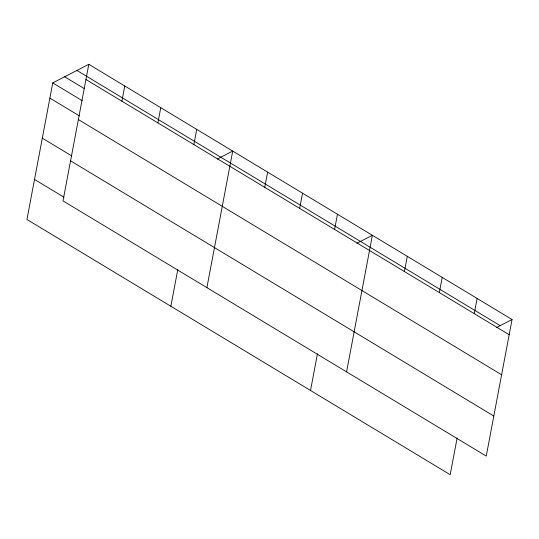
<?xml version="1.0" encoding="UTF-8"?>
<svg xmlns="http://www.w3.org/2000/svg" width="539" height="539" viewBox="0 0 539 539"><rect width="100%" height="100%" fill="white"/><g stroke="black" fill="none" stroke-linecap="round" stroke-linejoin="round"><path stroke-width="0.81" d="M88.807 64.309L63.002 200.885L486.245 456.088L512.05 319.512L88.807 64.309L52.755 82.912L26.95 219.488L450.193 474.691L457.139 437.904M121.915 101.204L124.785 86.004M157.887 122.892L160.763 107.692M193.865 144.587L196.735 129.387M170.85 306.26L177.803 269.473M206.902 287.658L232.713 151.082L217.21 159.079M264.757 187.329L267.627 172.136M299.677 208.384L302.547 193.184M334.591 229.439L337.461 214.239M310.518 390.472L317.471 353.685M346.577 371.87L372.382 235.294L356.879 243.291M404.425 271.548L407.295 256.348M439.346 292.603L442.216 277.403M474.259 313.658L477.13 298.458M496.547 327.51L512.05 319.512M76.915 70.447L500.152 325.65M85.937 79.509L509.18 334.712M64.653 76.774L84.084 88.484M52.755 82.912L82.258 100.699M49.884 98.111L79.388 115.898M78.371 119.564L501.607 374.767M42.318 138.166L71.815 155.953M70.569 160.831L493.812 416.034M34.516 179.433L64.02 197.22"/></g></svg>
